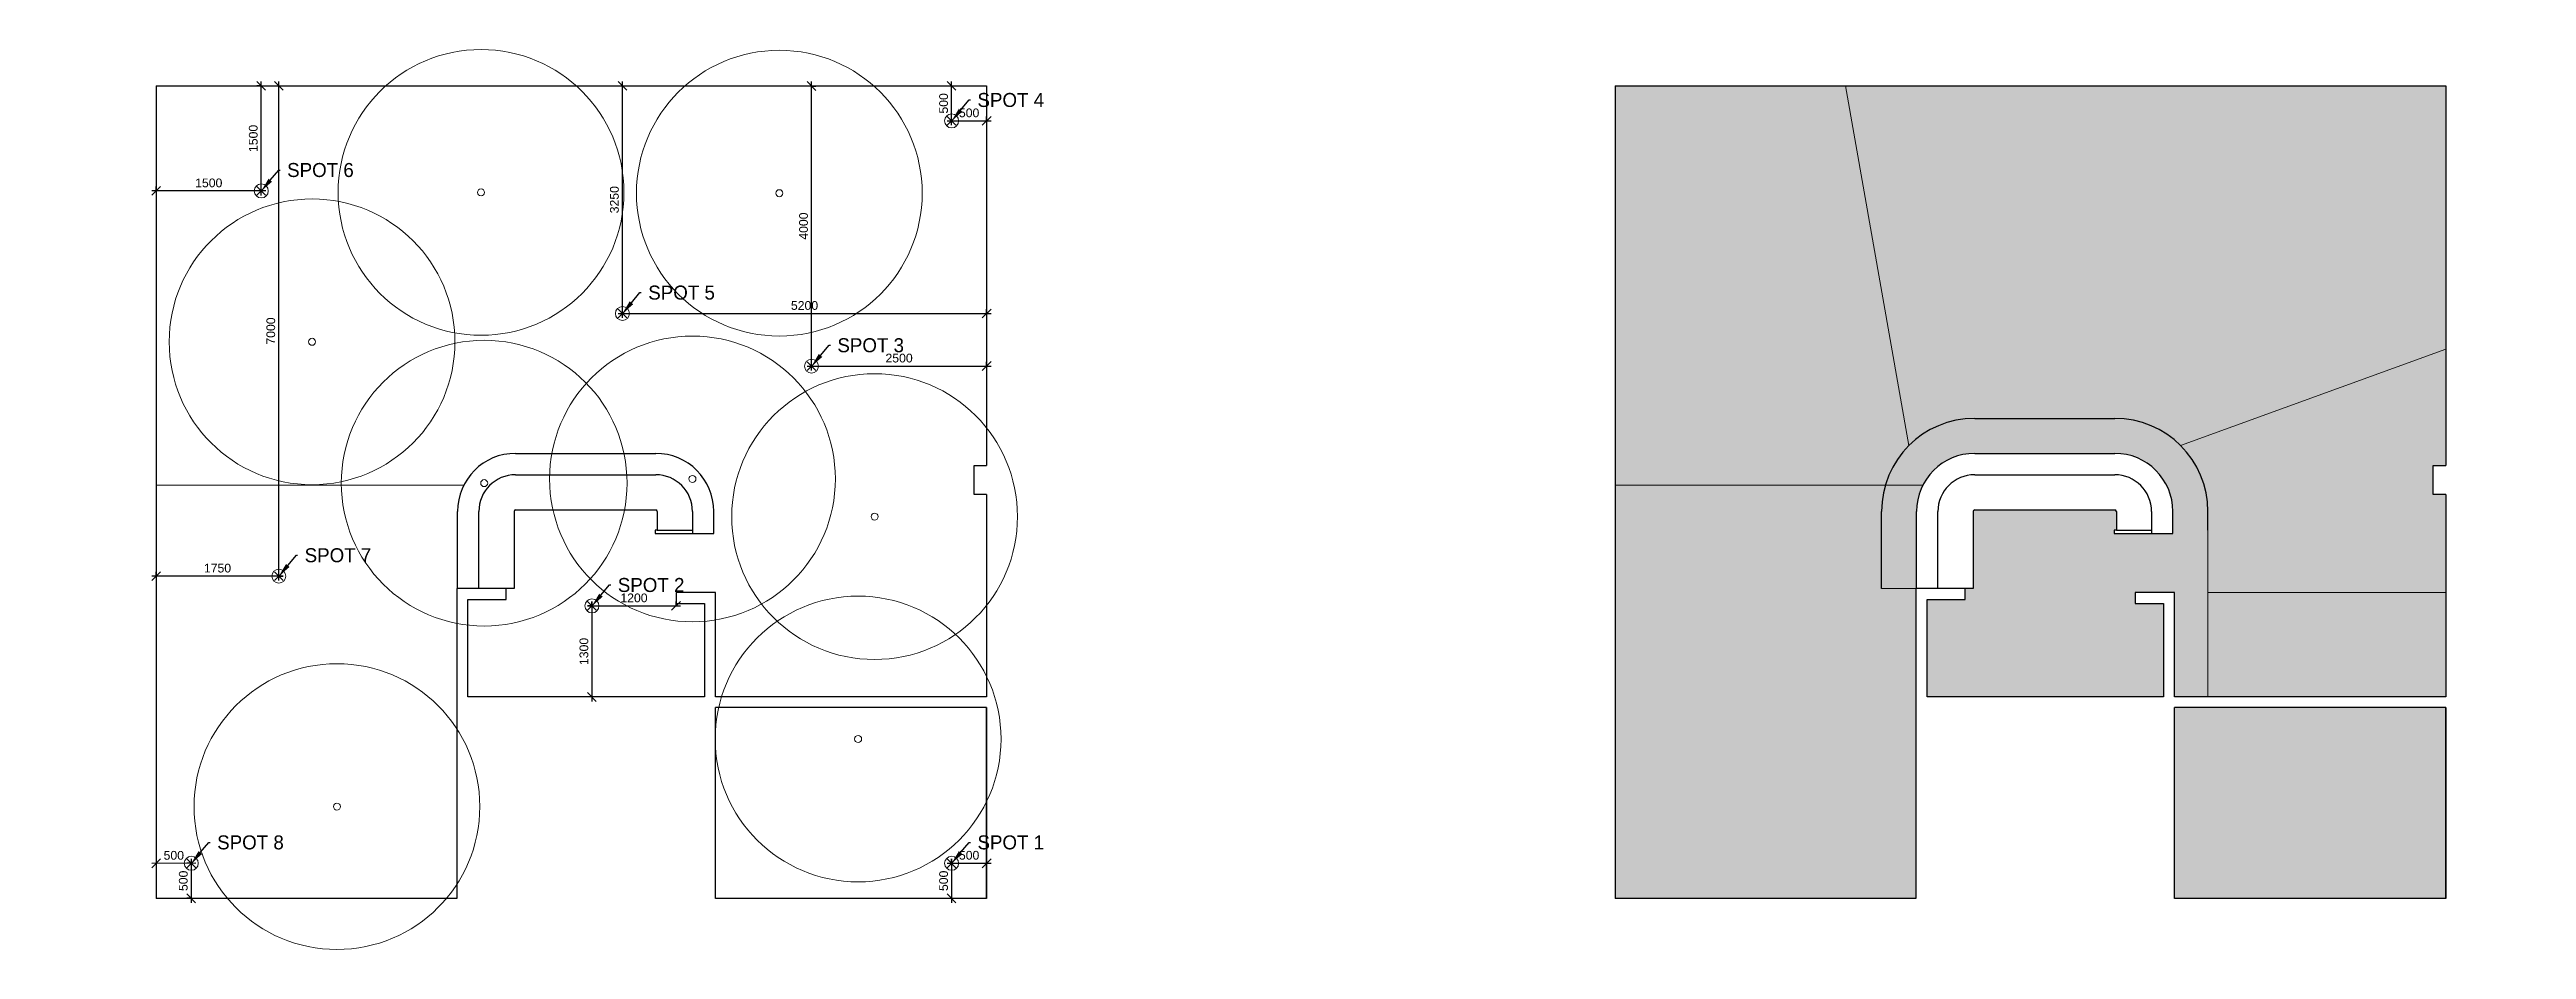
# Model space of a CAD drawing. Header units: millimetres. Extents: x -96270 to 80902, y -48795 to -34727.
# Drawn here: x 986 to 36350, y -47891 to -35042 of the extents above; entities that cross this region are included whole.
import ezdxf
from ezdxf import colors
from ezdxf.entities.mleader import LeaderData, LeaderLine
from ezdxf.math import Vec2, Vec3

# ---------------------------------------------------------------- set-up
doc = ezdxf.new("R2010")
doc.units = ezdxf.units.MM
doc.layers.get('0').update_dxf_attribs({"lineweight": 25})
for name, color, linetype, lineweight in [('Mållinje (Afsætning af mål)', 4, 'Continuous', 9), ('Skravering', 9, 'Continuous', 9), ('Tyk fuldstregslinje (Optegning)', 7, 'Continuous', 30)]:
    doc.layers.add(name, color=color, linetype=linetype, lineweight=lineweight)
doc.styles.add('Annotative', font='arial.ttf')
doc.dimstyles.new('Annotative', dxfattribs={"dimscale": 0, "dimtxt": 2.5, "dimasz": 2.5, "dimexe": 1.25, "dimexo": 1, "dimgap": 1, "dimtad": 1, "dimdec": 0, "dimzin": 0, "dimtxsty": 'Annotative', "dimblk": 'OBLIQUE', "dimcen": 1, "dimdle": 1.25, "dimadec": 0, "dimazin": 0, "dimtfac": 1, "dimtdec": 0, "dimtofl": 0, "dimtmove": 0, "dimatfit": 3, "dimfxl": 1.25, "dimfxlon": 1, "dimtolj": 1, "dimtzin": 0, "dimarcsym": 0})

# ---------------------------------------------------------------- blocks, each defined once
blk = doc.blocks.new('_Oblique')
at = {"color": 0, "linetype": 'ByBlock', "lineweight": -2}
blk.add_line((-0.5, -0.5), (0.5, 0.5), dxfattribs=at)
blk = doc.blocks.new('*D98')
at = {"layer": 'Defpoints', "color": 0, "transparency": 16777216}
for p in [(8730, -42986), (9930, -42986), (9930, -42986)]:
    blk.add_point(p, dxfattribs=at)
at = {"layer": 'Mållinje (Afsætning af mål)', "color": 0, "lineweight": -2, "transparency": 16777216}
for p, q in [((8668, -42986), (9993, -42986)), ((8730, -42986), (8730, -42924)), ((9930, -42986), (9930, -42924))]:
    blk.add_line(p, q, dxfattribs=at)
at = {"layer": 'Mållinje (Afsætning af mål)', "color": 0, "lineweight": -2, "transparency": 16777216, "xscale": 125, "yscale": 125, "zscale": 125, "rotation": 180}
blk.add_blockref('_Oblique', (8730, -42986), dxfattribs=at)
at = {"layer": 'Mållinje (Afsætning af mål)', "color": 0, "lineweight": -2, "transparency": 16777216, "xscale": 125, "yscale": 125, "zscale": 125}
blk.add_blockref('_Oblique', (9930, -42986), dxfattribs=at)
at = {"layer": 'Mållinje (Afsætning af mål)', "color": 0, "transparency": 16777216, "insert": (9330, -42872), "char_height": 125, "attachment_point": 5, "style": 'Annotative'}
blk.add_mtext('\\A1;1200', dxfattribs=at)
blk = doc.blocks.new('*D99')
at = {"layer": 'Defpoints', "color": 0, "transparency": 16777216}
for p in [(8730, -42986), (8730, -44286), (8730, -44286)]:
    blk.add_point(p, dxfattribs=at)
at = {"layer": 'Mållinje (Afsætning af mål)', "color": 0, "lineweight": -2, "transparency": 16777216}
for p, q in [((8730, -42986), (8668, -42986)), ((8730, -42924), (8730, -44349)), ((8730, -44286), (8668, -44286))]:
    blk.add_line(p, q, dxfattribs=at)
at = {"layer": 'Mållinje (Afsætning af mål)', "color": 0, "lineweight": -2, "transparency": 16777216, "xscale": 125, "yscale": 125, "zscale": 125}
for p, rotation in [((8730, -42986), 90), ((8730, -44286), 270)]:
    blk.add_blockref('_Oblique', p, dxfattribs=dict(at, rotation=rotation))
at = {"layer": 'Mållinje (Afsætning af mål)', "color": 0, "transparency": 16777216, "insert": (8616, -43636), "char_height": 125, "attachment_point": 5, "rotation": 90, "style": 'Annotative'}
blk.add_mtext('\\A1;1300', dxfattribs=at)
blk = doc.blocks.new('*D94')
at = {"layer": 'Defpoints', "color": 0, "transparency": 16777216}
for p in [(11865, -39563), (14365, -39561), (14365, -39561)]:
    blk.add_point(p, dxfattribs=at)
at = {"layer": 'Mållinje (Afsætning af mål)', "color": 0, "lineweight": -2, "transparency": 16777216}
for p, q in [((11803, -39563), (14428, -39561)), ((11865, -39563), (11865, -39500)), ((14365, -39561), (14365, -39499))]:
    blk.add_line(p, q, dxfattribs=at)
at = {"layer": 'Mållinje (Afsætning af mål)', "color": 0, "lineweight": -2, "transparency": 16777216, "xscale": 125, "yscale": 125, "zscale": 125}
for p, rotation in [((11865, -39563), 180.0380205232545), ((14365, -39561), 0.03802052325454395)]:
    blk.add_blockref('_Oblique', p, dxfattribs=dict(at, rotation=rotation))
at = {"layer": 'Mållinje (Afsætning af mål)', "color": 0, "transparency": 16777216, "insert": (13115, -39448), "char_height": 125, "attachment_point": 5, "rotation": 0.038, "style": 'Annotative'}
blk.add_mtext('\\A1;2500', dxfattribs=at)
blk = doc.blocks.new('*D95')
at = {"layer": 'Defpoints', "color": 0, "transparency": 16777216}
for p in [(11865, -35563), (11865, -35563), (11865, -39563)]:
    blk.add_point(p, dxfattribs=at)
at = {"layer": 'Mållinje (Afsætning af mål)', "color": 0, "lineweight": -2, "transparency": 16777216}
for p, q in [((11865, -39625), (11865, -35500)), ((11865, -35563), (11928, -35563)), ((11865, -39563), (11928, -39563))]:
    blk.add_line(p, q, dxfattribs=at)
at = {"layer": 'Mållinje (Afsætning af mål)', "color": 0, "lineweight": -2, "transparency": 16777216, "xscale": 125, "yscale": 125, "zscale": 125}
for p, rotation in [((11865, -35563), 90), ((11865, -39563), 270)]:
    blk.add_blockref('_Oblique', p, dxfattribs=dict(at, rotation=rotation))
at = {"layer": 'Mållinje (Afsætning af mål)', "color": 0, "transparency": 16777216, "insert": (11751, -37563), "char_height": 125, "attachment_point": 5, "rotation": 90, "style": 'Annotative'}
blk.add_mtext('\\A1;4000', dxfattribs=at)
blk = doc.blocks.new('*D96')
at = {"layer": 'Defpoints', "color": 0, "transparency": 16777216}
for p in [(4009, -35561), (4009, -35561), (4009, -37061)]:
    blk.add_point(p, dxfattribs=at)
at = {"layer": 'Mållinje (Afsætning af mål)', "color": 0, "lineweight": -2, "transparency": 16777216}
for p, q in [((4009, -35561), (3947, -35561)), ((4009, -37124), (4009, -35499)), ((4009, -37061), (3947, -37061))]:
    blk.add_line(p, q, dxfattribs=at)
at = {"layer": 'Mållinje (Afsætning af mål)', "color": 0, "lineweight": -2, "transparency": 16777216, "xscale": 125, "yscale": 125, "zscale": 125}
for p, rotation in [((4009, -35561), 90), ((4009, -37061), 270)]:
    blk.add_blockref('_Oblique', p, dxfattribs=dict(at, rotation=rotation))
at = {"layer": 'Mållinje (Afsætning af mål)', "color": 0, "transparency": 16777216, "insert": (3895, -36311), "char_height": 125, "attachment_point": 5, "rotation": 90, "style": 'Annotative'}
blk.add_mtext('\\A1;1500', dxfattribs=at)
blk = doc.blocks.new('*D97')
at = {"layer": 'Defpoints', "color": 0, "transparency": 16777216}
for p in [(2509, -37061), (2509, -37061), (4009, -37061)]:
    blk.add_point(p, dxfattribs=at)
at = {"layer": 'Mållinje (Afsætning af mål)', "color": 0, "lineweight": -2, "transparency": 16777216}
for p, q in [((4072, -37061), (2447, -37061)), ((2509, -37061), (2509, -36999)), ((4009, -37061), (4009, -36999))]:
    blk.add_line(p, q, dxfattribs=at)
at = {"layer": 'Mållinje (Afsætning af mål)', "color": 0, "lineweight": -2, "transparency": 16777216, "xscale": 125, "yscale": 125, "zscale": 125, "rotation": 180}
blk.add_blockref('_Oblique', (2509, -37061), dxfattribs=at)
at = {"layer": 'Mållinje (Afsætning af mål)', "color": 0, "lineweight": -2, "transparency": 16777216, "xscale": 125, "yscale": 125, "zscale": 125}
blk.add_blockref('_Oblique', (4009, -37061), dxfattribs=at)
at = {"layer": 'Mållinje (Afsætning af mål)', "color": 0, "transparency": 16777216, "insert": (3259, -36947), "char_height": 125, "attachment_point": 5, "style": 'Annotative'}
blk.add_mtext('\\A1;1500', dxfattribs=at)
blk = doc.blocks.new('*D92')
at = {"layer": 'Defpoints', "color": 0, "transparency": 16777216}
for p in [(2510, -46662), (2510, -46662), (3010, -46661)]:
    blk.add_point(p, dxfattribs=at)
at = {"layer": 'Mållinje (Afsætning af mål)', "color": 0, "lineweight": -2, "transparency": 16777216}
for p, q in [((3073, -46661), (2448, -46662)), ((2510, -46662), (2510, -46725)), ((3010, -46661), (3010, -46724))]:
    blk.add_line(p, q, dxfattribs=at)
at = {"layer": 'Mållinje (Afsætning af mål)', "color": 0, "lineweight": -2, "transparency": 16777216, "xscale": 125, "yscale": 125, "zscale": 125}
for p, rotation in [((2510, -46662), 180.1145914062378), ((3010, -46661), 0.1145914062377695)]:
    blk.add_blockref('_Oblique', p, dxfattribs=dict(at, rotation=rotation))
at = {"layer": 'Mållinje (Afsætning af mål)', "color": 0, "transparency": 16777216, "insert": (2760, -46548), "char_height": 125, "attachment_point": 5, "rotation": 0.1146, "style": 'Annotative'}
blk.add_mtext('\\A1;500', dxfattribs=at)
blk = doc.blocks.new('*D93')
at = {"layer": 'Defpoints', "color": 0, "transparency": 16777216}
for p in [(3010, -46661), (3009, -47161), (3009, -47161)]:
    blk.add_point(p, dxfattribs=at)
at = {"layer": 'Mållinje (Afsætning af mål)', "color": 0, "lineweight": -2, "transparency": 16777216}
for p, q in [((3010, -46661), (2948, -46661)), ((3010, -46599), (3009, -47224)), ((3009, -47161), (2947, -47161))]:
    blk.add_line(p, q, dxfattribs=at)
at = {"layer": 'Mållinje (Afsætning af mål)', "color": 0, "lineweight": -2, "transparency": 16777216, "xscale": 125, "yscale": 125, "zscale": 125}
for p, rotation in [((3010, -46661), 89.885408593762), ((3009, -47161), 269.885408593762)]:
    blk.add_blockref('_Oblique', p, dxfattribs=dict(at, rotation=rotation))
at = {"layer": 'Mållinje (Afsætning af mål)', "color": 0, "transparency": 16777216, "insert": (2896, -46911), "char_height": 125, "attachment_point": 5, "rotation": 89.8854, "style": 'Annotative'}
blk.add_mtext('\\A1;500', dxfattribs=at)
blk = doc.blocks.new('*D100')
at = {"layer": 'Defpoints', "color": 0, "transparency": 16777216}
for p in [(13865, -36061), (14365, -36061), (14365, -36061)]:
    blk.add_point(p, dxfattribs=at)
at = {"layer": 'Mållinje (Afsætning af mål)', "color": 0, "lineweight": -2, "transparency": 16777216}
for p, q in [((13803, -36061), (14428, -36061)), ((13865, -36061), (13865, -35999)), ((14365, -36061), (14365, -35999))]:
    blk.add_line(p, q, dxfattribs=at)
at = {"layer": 'Mållinje (Afsætning af mål)', "color": 0, "lineweight": -2, "transparency": 16777216, "xscale": 125, "yscale": 125, "zscale": 125, "rotation": 180}
blk.add_blockref('_Oblique', (13865, -36061), dxfattribs=at)
at = {"layer": 'Mållinje (Afsætning af mål)', "color": 0, "lineweight": -2, "transparency": 16777216, "xscale": 125, "yscale": 125, "zscale": 125}
blk.add_blockref('_Oblique', (14365, -36061), dxfattribs=at)
at = {"layer": 'Mållinje (Afsætning af mål)', "color": 0, "transparency": 16777216, "insert": (14115, -35947), "char_height": 125, "attachment_point": 5, "style": 'Annotative'}
blk.add_mtext('\\A1;500', dxfattribs=at)
blk = doc.blocks.new('*D101')
at = {"layer": 'Defpoints', "color": 0, "transparency": 16777216}
for p in [(13865, -35561), (13865, -35561), (13865, -36061)]:
    blk.add_point(p, dxfattribs=at)
at = {"layer": 'Mållinje (Afsætning af mål)', "color": 0, "lineweight": -2, "transparency": 16777216}
for p, q in [((13865, -36124), (13865, -35499)), ((13865, -35561), (13928, -35561)), ((13865, -36061), (13928, -36061))]:
    blk.add_line(p, q, dxfattribs=at)
at = {"layer": 'Mållinje (Afsætning af mål)', "color": 0, "lineweight": -2, "transparency": 16777216, "xscale": 125, "yscale": 125, "zscale": 125}
for p, rotation in [((13865, -35561), 90), ((13865, -36061), 270)]:
    blk.add_blockref('_Oblique', p, dxfattribs=dict(at, rotation=rotation))
at = {"layer": 'Mållinje (Afsætning af mål)', "color": 0, "transparency": 16777216, "insert": (13751, -35811), "char_height": 125, "attachment_point": 5, "rotation": 90, "style": 'Annotative'}
blk.add_mtext('\\A1;500', dxfattribs=at)
blk = doc.blocks.new('*D102')
at = {"layer": 'Defpoints', "color": 0, "transparency": 16777216}
for p in [(4259, -35561), (4259, -35561), (4259, -42561)]:
    blk.add_point(p, dxfattribs=at)
at = {"layer": 'Mållinje (Afsætning af mål)', "color": 0, "lineweight": -2, "transparency": 16777216}
for p, q in [((4259, -42624), (4259, -35499)), ((4259, -35561), (4322, -35561)), ((4259, -42561), (4322, -42561))]:
    blk.add_line(p, q, dxfattribs=at)
at = {"layer": 'Mållinje (Afsætning af mål)', "color": 0, "lineweight": -2, "transparency": 16777216, "xscale": 125, "yscale": 125, "zscale": 125}
for p, rotation in [((4259, -35561), 90), ((4259, -42561), 270)]:
    blk.add_blockref('_Oblique', p, dxfattribs=dict(at, rotation=rotation))
at = {"layer": 'Mållinje (Afsætning af mål)', "color": 0, "transparency": 16777216, "insert": (4145, -39061), "char_height": 125, "attachment_point": 5, "rotation": 90, "style": 'Annotative'}
blk.add_mtext('\\A1;7000', dxfattribs=at)
blk = doc.blocks.new('*D103')
at = {"layer": 'Defpoints', "color": 0, "transparency": 16777216}
for p in [(2509, -42561), (2509, -42561), (4259, -42561)]:
    blk.add_point(p, dxfattribs=at)
at = {"layer": 'Mållinje (Afsætning af mål)', "color": 0, "lineweight": -2, "transparency": 16777216}
for p, q in [((4322, -42561), (2447, -42561)), ((2509, -42561), (2509, -42499)), ((4259, -42561), (4259, -42499))]:
    blk.add_line(p, q, dxfattribs=at)
at = {"layer": 'Mållinje (Afsætning af mål)', "color": 0, "lineweight": -2, "transparency": 16777216, "xscale": 125, "yscale": 125, "zscale": 125, "rotation": 180}
blk.add_blockref('_Oblique', (2509, -42561), dxfattribs=at)
at = {"layer": 'Mållinje (Afsætning af mål)', "color": 0, "lineweight": -2, "transparency": 16777216, "xscale": 125, "yscale": 125, "zscale": 125}
blk.add_blockref('_Oblique', (4259, -42561), dxfattribs=at)
at = {"layer": 'Mållinje (Afsætning af mål)', "color": 0, "transparency": 16777216, "insert": (3384, -42447), "char_height": 125, "attachment_point": 5, "style": 'Annotative'}
blk.add_mtext('\\A1;1750', dxfattribs=at)
blk = doc.blocks.new('*D104')
at = {"layer": 'Defpoints', "color": 0, "transparency": 16777216}
for p in [(9165, -35561), (9165, -35561), (9165, -38811)]:
    blk.add_point(p, dxfattribs=at)
at = {"layer": 'Mållinje (Afsætning af mål)', "color": 0, "lineweight": -2, "transparency": 16777216}
for p, q in [((9165, -38874), (9165, -35499)), ((9165, -35561), (9228, -35561)), ((9165, -38811), (9228, -38811))]:
    blk.add_line(p, q, dxfattribs=at)
at = {"layer": 'Mållinje (Afsætning af mål)', "color": 0, "lineweight": -2, "transparency": 16777216, "xscale": 125, "yscale": 125, "zscale": 125}
for p, rotation in [((9165, -35561), 90), ((9165, -38811), 270)]:
    blk.add_blockref('_Oblique', p, dxfattribs=dict(at, rotation=rotation))
at = {"layer": 'Mållinje (Afsætning af mål)', "color": 0, "transparency": 16777216, "insert": (9051, -37186), "char_height": 125, "attachment_point": 5, "rotation": 90, "style": 'Annotative'}
blk.add_mtext('\\A1;3250', dxfattribs=at)
blk = doc.blocks.new('*D105')
at = {"layer": 'Defpoints', "color": 0, "transparency": 16777216}
for p in [(9165, -38811), (14365, -38811), (14365, -38811)]:
    blk.add_point(p, dxfattribs=at)
at = {"layer": 'Mållinje (Afsætning af mål)', "color": 0, "lineweight": -2, "transparency": 16777216}
for p, q in [((9103, -38811), (14428, -38811)), ((9165, -38811), (9165, -38749)), ((14365, -38811), (14365, -38749))]:
    blk.add_line(p, q, dxfattribs=at)
at = {"layer": 'Mållinje (Afsætning af mål)', "color": 0, "lineweight": -2, "transparency": 16777216, "xscale": 125, "yscale": 125, "zscale": 125, "rotation": 180}
blk.add_blockref('_Oblique', (9165, -38811), dxfattribs=at)
at = {"layer": 'Mållinje (Afsætning af mål)', "color": 0, "lineweight": -2, "transparency": 16777216, "xscale": 125, "yscale": 125, "zscale": 125}
blk.add_blockref('_Oblique', (14365, -38811), dxfattribs=at)
at = {"layer": 'Mållinje (Afsætning af mål)', "color": 0, "transparency": 16777216, "insert": (11765, -38697), "char_height": 125, "attachment_point": 5, "style": 'Annotative'}
blk.add_mtext('\\A1;5200', dxfattribs=at)
blk = doc.blocks.new('*D106')
at = {"layer": 'Defpoints', "color": 0, "transparency": 16777216}
for p in [(13865, -46661), (14365, -46661), (14365, -46661)]:
    blk.add_point(p, dxfattribs=at)
at = {"layer": 'Mållinje (Afsætning af mål)', "color": 0, "lineweight": -2, "transparency": 16777216}
for p, q in [((13803, -46661), (14428, -46661)), ((13865, -46661), (13865, -46599)), ((14365, -46661), (14365, -46599))]:
    blk.add_line(p, q, dxfattribs=at)
at = {"layer": 'Mållinje (Afsætning af mål)', "color": 0, "lineweight": -2, "transparency": 16777216, "xscale": 125, "yscale": 125, "zscale": 125, "rotation": 180}
blk.add_blockref('_Oblique', (13865, -46661), dxfattribs=at)
at = {"layer": 'Mållinje (Afsætning af mål)', "color": 0, "lineweight": -2, "transparency": 16777216, "xscale": 125, "yscale": 125, "zscale": 125}
blk.add_blockref('_Oblique', (14365, -46661), dxfattribs=at)
at = {"layer": 'Mållinje (Afsætning af mål)', "color": 0, "transparency": 16777216, "insert": (14115, -46547), "char_height": 125, "attachment_point": 5, "style": 'Annotative'}
blk.add_mtext('\\A1;500', dxfattribs=at)
blk = doc.blocks.new('*D107')
at = {"layer": 'Defpoints', "color": 0, "transparency": 16777216}
for p in [(13865, -46661), (13865, -47161), (13865, -47161)]:
    blk.add_point(p, dxfattribs=at)
at = {"layer": 'Mållinje (Afsætning af mål)', "color": 0, "lineweight": -2, "transparency": 16777216}
for p, q in [((13865, -46599), (13865, -47224)), ((13865, -46661), (13928, -46661)), ((13865, -47161), (13928, -47161))]:
    blk.add_line(p, q, dxfattribs=at)
at = {"layer": 'Mållinje (Afsætning af mål)', "color": 0, "lineweight": -2, "transparency": 16777216, "xscale": 125, "yscale": 125, "zscale": 125}
for p, rotation in [((13865, -46661), 90), ((13865, -47161), 270)]:
    blk.add_blockref('_Oblique', p, dxfattribs=dict(at, rotation=rotation))
at = {"layer": 'Mållinje (Afsætning af mål)', "color": 0, "transparency": 16777216, "insert": (13751, -46911), "char_height": 125, "attachment_point": 5, "rotation": 90, "style": 'Annotative'}
blk.add_mtext('\\A1;500', dxfattribs=at)

msp = doc.modelspace()

# ---------------------------------------------------------------- hatches: boundary and pattern name
at = {"layer": 'Skravering'}
h = msp.add_hatch(color=5, dxfattribs=at)
h.dxf.hatch_style = 1
h.paths.add_polyline_path([(26625.6, -35561.1), (23340.7, -35561.1), (23340.7, -41261.1), (27196.3, -41261.1, -0.1251471), (27531.3, -40697.6)])
h = msp.add_hatch(color=1, dxfattribs=at)
h.dxf.hatch_style = 1
h.paths.add_polyline_path([(35196.7, -35561.1), (26625.6, -35561.1), (27531.3, -40697.6, -0.1989124), (28471.7, -40308.1), (30471.7, -40308.1, -0.1989124), (31412.2, -40697.6), (35196.7, -39320.1)])
h = msp.add_hatch(color=4, dxfattribs=at)
h.dxf.hatch_style = 1
h.paths.add_polyline_path([(35016.7, -40983.1), (35196.7, -40983.1), (35196.7, -39320.1), (31412.2, -40697.6, -0.1989124), (31801.7, -41638.1), (31801.7, -41905.1), (31801.7, -42793.1), (35196.7, -42793.1), (35196.7, -41393.1), (35016.7, -41393.1)])
at = {"layer": 'Skravering', "transparency": 33554687}
h = msp.add_hatch(color=6, dxfattribs=at)
h.dxf.hatch_style = 1
h.paths.add_polyline_path([(30471.7, -40308.1), (28471.7, -40308.1, 0.3323323), (27196.3, -41261.1), (27732.3, -41261.1, -0.2819606), (28471.7, -40808.1), (30471.7, -40808.1, -0.4142136), (31301.7, -41638.1), (31301.7, -41905.1), (31301.7, -41950.1), (30461.7, -41950.1), (30461.7, -41905.1), (30494.7, -41905.1), (30494.7, -41638.1, 0.4142136), (30471.7, -41615.1), (28471.7, -41615.1, 0.4142136), (28448.7, -41638.1), (28448.7, -42738.1), (28336.7, -42738.1), (28336.7, -42893.1), (27791.7, -42893.1), (27791.7, -44286.1), (31168.7, -44286.1), (31168.7, -42951.1), (30761.7, -42951.1), (30761.7, -42793.1), (31323.7, -42793.1), (31323.7, -44286.1), (31801.7, -44286.1), (31801.7, -41905.1), (31801.7, -41638.1, 0.4142136)])
h.paths.add_polyline_path([(27732.3, -41261.1), (27196.3, -41261.1, 0.0719736), (27141.7, -41638.1), (27141.7, -42738.1), (27641.7, -42738.1), (27641.7, -41638.1, -0.1184222)])
at = {"layer": 'Skravering'}
h = msp.add_hatch(color=2, dxfattribs=at)
h.dxf.hatch_style = 1
h.paths.add_polyline_path([(27141.7, -41638.1, -0.0719736), (27196.3, -41261.1), (23340.7, -41261.1), (23340.7, -47161.1), (27631.7, -47161.1), (27631.7, -42738.1), (27141.7, -42738.1)])
at = {"layer": 'Skravering', "transparency": 33554687}
h = msp.add_hatch(color=3, dxfattribs=at)
h.dxf.hatch_style = 1
h.paths.add_polyline_path([(35196.7, -42793.1), (31801.7, -42793.1), (31801.7, -44286.1), (35196.7, -44286.1)])
h.paths.add_polyline_path([(35196.7, -44436.1), (31323.7, -44436.1), (31323.7, -47161.1), (35196.7, -47161.1)])

# ---------------------------------------------------------------- linework, layer by layer
at = {"layer": 'Mållinje (Afsætning af mål)'}
for centre, radius in [((7146.2, -37082.1), 2040), ((11405.2, -37093.1), 2040), ((13865.2, -36061.1), 100), ((4009.2, -37061.1), 100), ((7146.2, -37082.1), 50), ((11405.2, -37093.1), 50), ((4734.2, -39215.1), 2040), ((9165.2, -38811.1), 100), ((4734.2, -39215.1), 50), ((7191.2, -41233.1), 2040), ((10165.2, -41173.1), 2040), ((11865.2, -39562.7), 100), ((12765.2, -41711.1), 2040), ((7191.2, -41233.1), 50), ((10165.2, -41173.1), 50), ((12765.2, -41711.1), 50), ((4259.2, -42561.1), 100), ((8730.2, -42986.1), 100), ((12530.2, -44886.1), 2040), ((5089.2, -45851.1), 2040), ((12530.2, -44886.1), 50), ((5089.2, -45851.1), 50), ((3010.2, -46661.1), 100), ((13865.2, -46661.1), 100)]:
    msp.add_circle(centre, radius, dxfattribs=at)
at = {"layer": 'Skravering'}
for p, q in [((27531.3, -40697.6), (26625.6, -35561.1)), ((31412.2, -40697.6), (35196.7, -39320.1)), ((2509.2, -41261.1), (6900.7, -41261.1)), ((23340.7, -41261.1), (27732.3, -41261.1)), ((31801.7, -41905.1), (31801.7, -44286.1)), ((27141.7, -42738.1), (27641.7, -42738.1)), ((31801.7, -42793.1), (35196.7, -42793.1))]:
    msp.add_line(p, q, dxfattribs=at)
at = {"layer": 'Tyk fuldstregslinje (Optegning)'}
for p, q in [((2509.2, -35561.1), (2509.2, -47161.1)), ((2509.2, -35561.1), (14365.2, -35561.1)), ((14365.2, -35561.1), (14365.2, -40983.1)), ((23340.7, -35561.1), (23340.7, -47161.1)), ((23340.7, -35561.1), (35196.7, -35561.1)), ((35196.7, -35561.1), (35196.7, -40983.1)), ((28471.7, -40308.1), (30471.7, -40308.1)), ((7640.2, -40808.1), (9640.2, -40808.1)), ((14185.2, -41393.1), (14185.2, -40983.1)), ((14185.2, -40983.1), (14365.2, -40983.1)), ((28471.7, -40808.1), (30471.7, -40808.1)), ((35016.7, -41393.1), (35016.7, -40983.1)), ((35016.7, -40983.1), (35196.7, -40983.1)), ((7640.2, -41113.1), (9640.2, -41113.1)), ((28471.7, -41113.1), (30471.7, -41113.1)), ((6810.2, -42738.1), (6810.2, -41638.1)), ((7115.2, -42738.1), (7115.2, -41638.1)), ((7617.2, -41638.1), (7617.2, -42738.1)), ((7640.2, -41615.1), (9640.2, -41615.1)), ((9663.2, -41638.1), (9663.2, -41905.1)), ((10165.2, -41638.1), (10165.2, -41950.1)), ((10470.2, -41905.1), (10470.2, -41638.1)), ((14365.2, -41393.1), (14185.2, -41393.1)), ((14365.2, -41393.1), (14365.2, -44286.1)), ((27141.7, -42738.1), (27141.7, -41638.1)), ((27641.7, -42738.1), (27641.7, -41638.1)), ((27946.7, -42738.1), (27946.7, -41638.1)), ((28448.7, -41638.1), (28448.7, -42738.1)), ((28471.7, -41615.1), (30471.7, -41615.1)), ((30494.7, -41638.1), (30494.7, -41905.1)), ((30996.7, -41638.1), (30996.7, -41950.1)), ((31301.7, -41905.1), (31301.7, -41638.1)), ((31801.7, -41905.1), (31801.7, -41638.1)), ((35196.7, -41393.1), (35016.7, -41393.1)), ((35196.7, -41393.1), (35196.7, -44286.1)), ((9663.2, -41905.1), (9630.2, -41905.1)), ((9630.2, -41905.1), (9630.2, -41950.1)), ((9630.2, -41950.1), (10470.2, -41950.1)), ((9663.2, -41905.1), (10165.2, -41905.1)), ((10470.2, -41950.1), (10470.2, -41905.1)), ((30494.7, -41905.1), (30461.7, -41905.1)), ((30461.7, -41905.1), (30461.7, -41950.1)), ((30461.7, -41950.1), (31301.7, -41950.1)), ((30494.7, -41905.1), (30996.7, -41905.1)), ((31301.7, -41950.1), (31301.7, -41905.1)), ((7505.2, -42738.1), (6800.2, -42738.1)), ((6800.2, -42738.1), (6800.2, -47161.1)), ((6800.2, -42738.1), (6810.2, -42738.1)), ((7617.2, -42738.1), (7115.2, -42738.1)), ((7115.2, -42738.1), (7115.2, -42738.1)), ((7505.2, -42893.1), (7505.2, -42738.1)), ((7617.2, -42738.1), (7505.2, -42738.1)), ((28336.7, -42738.1), (27631.7, -42738.1)), ((27631.7, -42738.1), (27631.7, -47161.1)), ((27631.7, -42738.1), (27641.7, -42738.1)), ((28448.7, -42738.1), (27946.7, -42738.1)), ((27946.7, -42738.1), (27946.7, -42738.1)), ((28336.7, -42893.1), (28336.7, -42738.1)), ((28448.7, -42738.1), (28336.7, -42738.1)), ((6960.2, -44286.1), (6960.2, -42893.1)), ((6960.2, -42893.1), (7505.2, -42893.1)), ((10492.2, -42793.1), (9930.2, -42793.1)), ((9930.2, -42793.1), (9930.2, -42951.1)), ((9930.2, -42951.1), (10337.2, -42951.1)), ((10337.2, -42951.1), (10337.2, -44286.1)), ((10492.2, -44286.1), (10492.2, -42793.1)), ((27791.7, -44286.1), (27791.7, -42893.1)), ((27791.7, -42893.1), (28336.7, -42893.1)), ((31323.7, -42793.1), (30761.7, -42793.1)), ((30761.7, -42793.1), (30761.7, -42951.1)), ((30761.7, -42951.1), (31168.7, -42951.1)), ((31168.7, -42951.1), (31168.7, -44286.1)), ((31323.7, -44286.1), (31323.7, -42793.1)), ((10337.2, -44286.1), (6960.2, -44286.1)), ((14365.2, -44286.1), (10492.2, -44286.1)), ((10492.2, -47161.1), (10492.2, -44436.1)), ((14365.2, -44436.1), (10492.2, -44436.1)), ((14365.2, -44436.1), (14365.2, -47161.1)), ((14365.2, -47161.1), (14365.2, -44436.1)), ((31168.7, -44286.1), (27791.7, -44286.1)), ((35196.7, -44286.1), (31323.7, -44286.1)), ((31323.7, -47161.1), (31323.7, -44436.1)), ((35196.7, -44436.1), (31323.7, -44436.1)), ((35196.7, -44436.1), (35196.7, -47161.1)), ((35196.7, -47161.1), (35196.7, -44436.1)), ((6800.2, -47161.1), (2509.2, -47161.1)), ((14365.2, -47161.1), (10492.2, -47161.1)), ((27631.7, -47161.1), (23340.7, -47161.1)), ((35196.7, -47161.1), (31323.7, -47161.1))]:
    msp.add_line(p, q, dxfattribs=at)
for centre, radius, start, end in [((28471.7, -41638.1), 1330, 90, 180), ((30471.7, -41638.1), 1330, 0, 90), ((7640.2, -41638.1), 830, 90, 180), ((9640.2, -41638.1), 830, 0, 90), ((28471.7, -41638.1), 830, 90, 180), ((30471.7, -41638.1), 830, 0, 90), ((7640.2, -41638.1), 525, 90, 180), ((9640.2, -41638.1), 525, 0, 90), ((28471.7, -41638.1), 525, 90, 180), ((30471.7, -41638.1), 525, 0, 90), ((7640.2, -41638.1), 23, 90, 180), ((9640.2, -41638.1), 23, 0, 90), ((28471.7, -41638.1), 23, 90, 180), ((30471.7, -41638.1), 23, 0, 90)]:
    msp.add_arc(centre, radius, start, end, dxfattribs=at)

# ---------------------------------------------------------------- dimensions: what is measured, and where the dimension line sits
at = {"layer": 'Mållinje (Afsætning af mål)'}
for p1, p2, picture, middle in [((4009.2, -37061.1), (4009.2, -35561.1), '*D96', (3895.4, -36311.1)), ((4259.2, -42561.1), (4259.2, -35561.1), '*D102', (4145.4, -39061.1)), ((9165.2, -38811.1), (9165.2, -35561.1), '*D104', (9051.3, -37186.1)), ((11865.2, -39562.7), (11865.2, -35562.7), '*D95', (11751.4, -37562.7)), ((13865.2, -36061.1), (13865.2, -35561.1), '*D101', (13751.4, -35811.1)), ((13865.2, -36061.1), (14365.2, -36061.1), '*D100', (14115.2, -35947.2)), ((4009.2, -37061.1), (2509.2, -37061.1), '*D97', (3259.2, -36947.2)), ((9165.2, -38811.1), (14365.2, -38811.1), '*D105', (11765.2, -38697.2)), ((11865.2, -39562.7), (14365.2, -39561.1), '*D94', (13115.1, -39448.1)), ((4259.2, -42561.1), (2509.2, -42561.1), '*D103', (3384.2, -42447.2)), ((8730.2, -42986.1), (8730.2, -44286.1), '*D99', (8616.3, -43636.1)), ((8730.2, -42986.1), (9930.2, -42986.1), '*D98', (9330.2, -42872.2)), ((3010.2, -46661.1), (2510.2, -46662.1), '*D92', (2759.9, -46547.7)), ((3010.2, -46661.1), (3009.2, -47161.1), '*D93', (2895.9, -46910.8)), ((13865.2, -46661.1), (13865.2, -47161.1), '*D107', (13751.4, -46911.1)), ((13865.2, -46661.1), (14365.2, -46661.1), '*D106', (14115.2, -46547.2))]:
    dim = msp.add_aligned_dim(p1=p1, p2=p2, distance=0, dimstyle='Annotative', dxfattribs=at)
    dim.commit()
    dim.dimension.update_dxf_attribs({"geometry": picture, "text_midpoint": middle})

# ---------------------------------------------------------------- leaders
at = {"layer": 'Mållinje (Afsætning af mål)', "ltscale": 50}
ml = msp.add_multileader_mtext('Standard', dxfattribs=at)
ml.set_content('SPOT 4', color=256)
ml.set_leader_properties()
ml.build(insert=Vec2(0, 0))
ml.multileader.update_dxf_attribs({"text_right_attachment_type": 6, "dogleg_length": 0.36, "arrow_head_size": 200, "scale": 50})
ctx = ml.context
ctx.base_point, ctx.scale, ctx.char_height, ctx.arrow_head_size, ctx.landing_gap_size, ctx.plane_origin = Vec3(14134, -35762.1), 50, 200, 200, 100, Vec3(13865.2, -36061.1)
ctx.right_attachment = 6
notes = []
notes.append((ctx, [(0, (1, 1, 0), (14116, -35762.1), (1, 0), 18, [(0, [(13865.2, -36061.1)], 0, [])])]))
ctx.mtext.insert, ctx.mtext.width, ctx.mtext.flow_direction = Vec3(14234, -35662.1), 1333.358, 5
ml = msp.add_multileader_mtext('Standard', dxfattribs=at)
ml.set_content('MIC 7', color=256)
ml.set_leader_properties()
ml.build(insert=Vec2(0, 0))
ml.multileader.update_dxf_attribs({"text_right_attachment_type": 6, "dogleg_length": 0.36, "arrow_head_size": 200, "scale": 50})
ctx = ml.context
ctx.base_point, ctx.scale, ctx.char_height, ctx.arrow_head_size, ctx.landing_gap_size, ctx.plane_origin = Vec3(-29409.5, -36783.1), 50, 200, 200, 100, Vec3(-29678.4, -37082.1)
ctx.right_attachment = 6
notes.append((ctx, [(0, (1, 1, 0), (-29427.5, -36783.1), (1, 0), 18, [(0, [(-29678.4, -37082.1)], 0, [])])]))
ctx.mtext.insert, ctx.mtext.width, ctx.mtext.flow_direction = Vec3(-29309.5, -36683.1), 1173.228, 5
ml = msp.add_multileader_mtext('Standard', dxfattribs=at)
ml.set_content('SPOT 6', color=256)
ml.set_leader_properties()
ml.build(insert=Vec2(0, 0))
ml.multileader.update_dxf_attribs({"text_right_attachment_type": 6, "dogleg_length": 0.36, "arrow_head_size": 200, "scale": 50})
ctx = ml.context
ctx.base_point, ctx.scale, ctx.char_height, ctx.arrow_head_size, ctx.landing_gap_size, ctx.plane_origin = Vec3(-14056, -36762.1), 50, 200, 200, 100, Vec3(-14324.9, -37061.1)
ctx.right_attachment = 6
notes.append((ctx, [(0, (1, 1, 0), (-14074, -36762.1), (1, 0), 18, [(0, [(-14324.9, -37061.1)], 0, [])])]))
ctx.mtext.insert, ctx.mtext.width, ctx.mtext.flow_direction = Vec3(-13956, -36662.1), 1473.722, 5
ml = msp.add_multileader_mtext('Standard', dxfattribs=at)
ml.set_content('SPOT 4', color=256)
ml.set_leader_properties()
ml.build(insert=Vec2(0, 0))
ml.multileader.update_dxf_attribs({"text_right_attachment_type": 6, "dogleg_length": 0.36, "arrow_head_size": 200, "scale": 50})
ctx = ml.context
ctx.base_point, ctx.scale, ctx.char_height, ctx.arrow_head_size, ctx.landing_gap_size, ctx.plane_origin = Vec3(-9681, -36762.1), 50, 200, 200, 100, Vec3(-9949.9, -37061.1)
ctx.right_attachment = 6
notes.append((ctx, [(0, (1, 1, 0), (-9699, -36762.1), (1, 0), 18, [(0, [(-9949.9, -37061.1)], 0, [])])]))
ctx.mtext.insert, ctx.mtext.width, ctx.mtext.flow_direction = Vec3(-9581, -36662.1), 1333.358, 5
ml = msp.add_multileader_mtext('Standard', dxfattribs=at)
ml.set_content('SPOT 6', color=256)
ml.set_leader_properties()
ml.build(insert=Vec2(0, 0))
ml.multileader.update_dxf_attribs({"text_right_attachment_type": 6, "dogleg_length": 0.36, "arrow_head_size": 200, "scale": 50})
ctx = ml.context
ctx.base_point, ctx.scale, ctx.char_height, ctx.arrow_head_size, ctx.landing_gap_size, ctx.plane_origin = Vec3(4278, -36762.1), 50, 200, 200, 100, Vec3(4009.2, -37061.1)
ctx.right_attachment = 6
notes.append((ctx, [(0, (1, 1, 0), (4260, -36762.1), (1, 0), 18, [(0, [(4009.2, -37061.1)], 0, [])])]))
ctx.mtext.insert, ctx.mtext.width, ctx.mtext.flow_direction = Vec3(4378, -36662.1), 1473.722, 5
ml = msp.add_multileader_mtext('Standard', dxfattribs=at)
ml.set_content('SPOT 5', color=256)
ml.set_leader_properties()
ml.build(insert=Vec2(0, 0))
ml.multileader.update_dxf_attribs({"text_right_attachment_type": 6, "dogleg_length": 0.36, "arrow_head_size": 200, "scale": 50})
ctx = ml.context
ctx.base_point, ctx.scale, ctx.char_height, ctx.arrow_head_size, ctx.landing_gap_size, ctx.plane_origin = Vec3(9434, -38512.1), 50, 200, 200, 100, Vec3(9165.2, -38811.1)
ctx.right_attachment = 6
notes.append((ctx, [(0, (1, 1, 0), (9416, -38512.1), (1, 0), 18, [(0, [(9165.2, -38811.1)], 0, [])])]))
ctx.mtext.insert, ctx.mtext.flow_direction = Vec3(9534, -38412.1), 5
ml = msp.add_multileader_mtext('Standard', dxfattribs=at)
ml.set_content('MIC 6', color=256)
ml.set_leader_properties()
ml.build(insert=Vec2(0, 0))
ml.multileader.update_dxf_attribs({"text_right_attachment_type": 6, "dogleg_length": 0.36, "arrow_head_size": 200, "scale": 50})
ctx = ml.context
ctx.base_point, ctx.scale, ctx.char_height, ctx.arrow_head_size, ctx.landing_gap_size, ctx.plane_origin = Vec3(-31821.5, -38916.1), 50, 200, 200, 100, Vec3(-32090.4, -39215.1)
ctx.right_attachment = 6
notes.append((ctx, [(0, (1, 1, 0), (-31839.5, -38916.1), (1, 0), 18, [(0, [(-32090.4, -39215.1)], 0, [])])]))
ctx.mtext.insert, ctx.mtext.width, ctx.mtext.flow_direction = Vec3(-31721.5, -38816.1), 1109.506, 5
ml = msp.add_multileader_mtext('Standard', dxfattribs=at)
ml.set_content('SPOT 3', color=256)
ml.set_leader_properties()
ml.build(insert=Vec2(0, 0))
ml.multileader.update_dxf_attribs({"text_right_attachment_type": 6, "dogleg_length": 0.36, "arrow_head_size": 200, "scale": 50})
ctx = ml.context
ctx.base_point, ctx.scale, ctx.char_height, ctx.arrow_head_size, ctx.landing_gap_size, ctx.plane_origin = Vec3(12134, -39263.8), 50, 200, 200, 100, Vec3(11865.2, -39562.7)
ctx.right_attachment = 6
notes.append((ctx, [(0, (1, 1, 0), (12116, -39263.8), (1, 0), 18, [(0, [(11865.2, -39562.7)], 0, [])])]))
ctx.mtext.insert, ctx.mtext.flow_direction = Vec3(12234, -39163.8), 5
ml = msp.add_multileader_mtext('Standard', dxfattribs=at)
ml.set_content('SPOT 7', color=256)
ml.set_leader_properties()
ml.build(insert=Vec2(0, 0))
ml.multileader.update_dxf_attribs({"text_right_attachment_type": 6, "dogleg_length": 0.36, "arrow_head_size": 200, "scale": 50})
ctx = ml.context
ctx.base_point, ctx.scale, ctx.char_height, ctx.arrow_head_size, ctx.landing_gap_size, ctx.plane_origin = Vec3(4528, -42262.1), 50, 200, 200, 100, Vec3(4259.2, -42561.1)
ctx.right_attachment = 6
notes.append((ctx, [(0, (1, 1, 0), (4510, -42262.1), (1, 0), 18, [(0, [(4259.2, -42561.1)], 0, [])])]))
ctx.mtext.insert, ctx.mtext.flow_direction = Vec3(4628, -42162.1), 5
ml = msp.add_multileader_mtext('Standard', dxfattribs=at)
ml.set_content('SPOT 2', color=256)
ml.set_leader_properties()
ml.build(insert=Vec2(0, 0))
ml.multileader.update_dxf_attribs({"text_right_attachment_type": 6, "dogleg_length": 0.36, "arrow_head_size": 200, "scale": 50})
ctx = ml.context
ctx.base_point, ctx.scale, ctx.char_height, ctx.arrow_head_size, ctx.landing_gap_size, ctx.plane_origin = Vec3(8999, -42687.1), 50, 200, 200, 100, Vec3(8730.2, -42986.1)
ctx.right_attachment = 6
notes.append((ctx, [(0, (1, 1, 0), (8981, -42687.1), (1, 0), 18, [(0, [(8730.2, -42986.1)], 0, [])])]))
ctx.mtext.insert, ctx.mtext.flow_direction = Vec3(9099, -42587.1), 5
ml = msp.add_multileader_mtext('Standard', dxfattribs=at)
ml.set_content('SPOT 8', color=256)
ml.set_leader_properties()
ml.build(insert=Vec2(0, 0))
ml.multileader.update_dxf_attribs({"text_right_attachment_type": 6, "dogleg_length": 0.36, "arrow_head_size": 200, "scale": 50})
ctx = ml.context
ctx.base_point, ctx.scale, ctx.char_height, ctx.arrow_head_size, ctx.landing_gap_size, ctx.plane_origin = Vec3(3279, -46362.1), 50, 200, 200, 100, Vec3(3010.2, -46661.1)
ctx.right_attachment = 6
notes.append((ctx, [(0, (1, 1, 0), (3261, -46362.1), (1, 0), 18, [(0, [(3010.2, -46661.1)], 0, [])])]))
ctx.mtext.insert, ctx.mtext.flow_direction = Vec3(3379, -46262.1), 5
ml = msp.add_multileader_mtext('Standard', dxfattribs=at)
ml.set_content('SPOT 1', color=256)
ml.set_leader_properties()
ml.build(insert=Vec2(0, 0))
ml.multileader.update_dxf_attribs({"text_right_attachment_type": 6, "dogleg_length": 0.36, "arrow_head_size": 200, "scale": 50})
ctx = ml.context
ctx.base_point, ctx.scale, ctx.char_height, ctx.arrow_head_size, ctx.landing_gap_size, ctx.plane_origin = Vec3(14134, -46362.1), 50, 200, 200, 100, Vec3(13865.2, -46661.1)
ctx.right_attachment = 6
notes.append((ctx, [(0, (1, 1, 0), (14116, -46362.1), (1, 0), 18, [(0, [(13865.2, -46661.1)], 0, [])])]))
ctx.mtext.insert, ctx.mtext.flow_direction = Vec3(14234, -46262.1), 5
for ctx, leaders in notes:
    for number, flags, end, landing, length, lines in leaders:
        leader = LeaderData()
        leader.index, (leader.has_last_leader_line, leader.has_dogleg_vector, leader.attachment_direction) = number, flags
        leader.last_leader_point, leader.dogleg_vector, leader.dogleg_length = Vec3(end), Vec3(landing), length
        for number, points, colour, breaks in lines:
            line = LeaderLine()
            line.index, line.vertices, line.color, line.breaks = number, Vec3.list(points), colors.encode_raw_color(colour), breaks
            leader.lines.append(line)
        ctx.leaders.append(leader)

doc.saveas('drawing.dxf')
